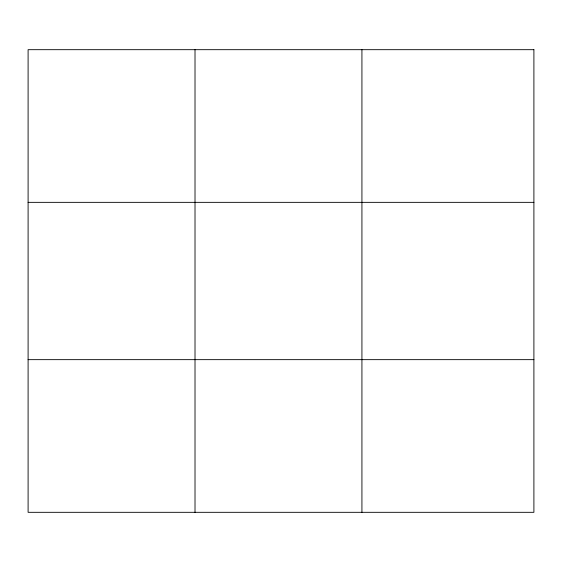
<?xml version="1.0" encoding="UTF-8"?>
<svg xmlns="http://www.w3.org/2000/svg" width="562" height="562" viewBox="0 0 562 562"><rect width="100%" height="100%" fill="white"/><g stroke="black" fill="none" stroke-linecap="round" stroke-linejoin="round"><path stroke-width="0.84" d="M195.014 512.319L195.014 49.681M361.928 512.319L361.928 49.681M28.1 202.348L533.9 202.348M28.1 359.652L533.9 359.652M533.9 49.681L533.9 512.319L28.1 512.319L28.1 49.681L533.9 49.681"/></g></svg>
